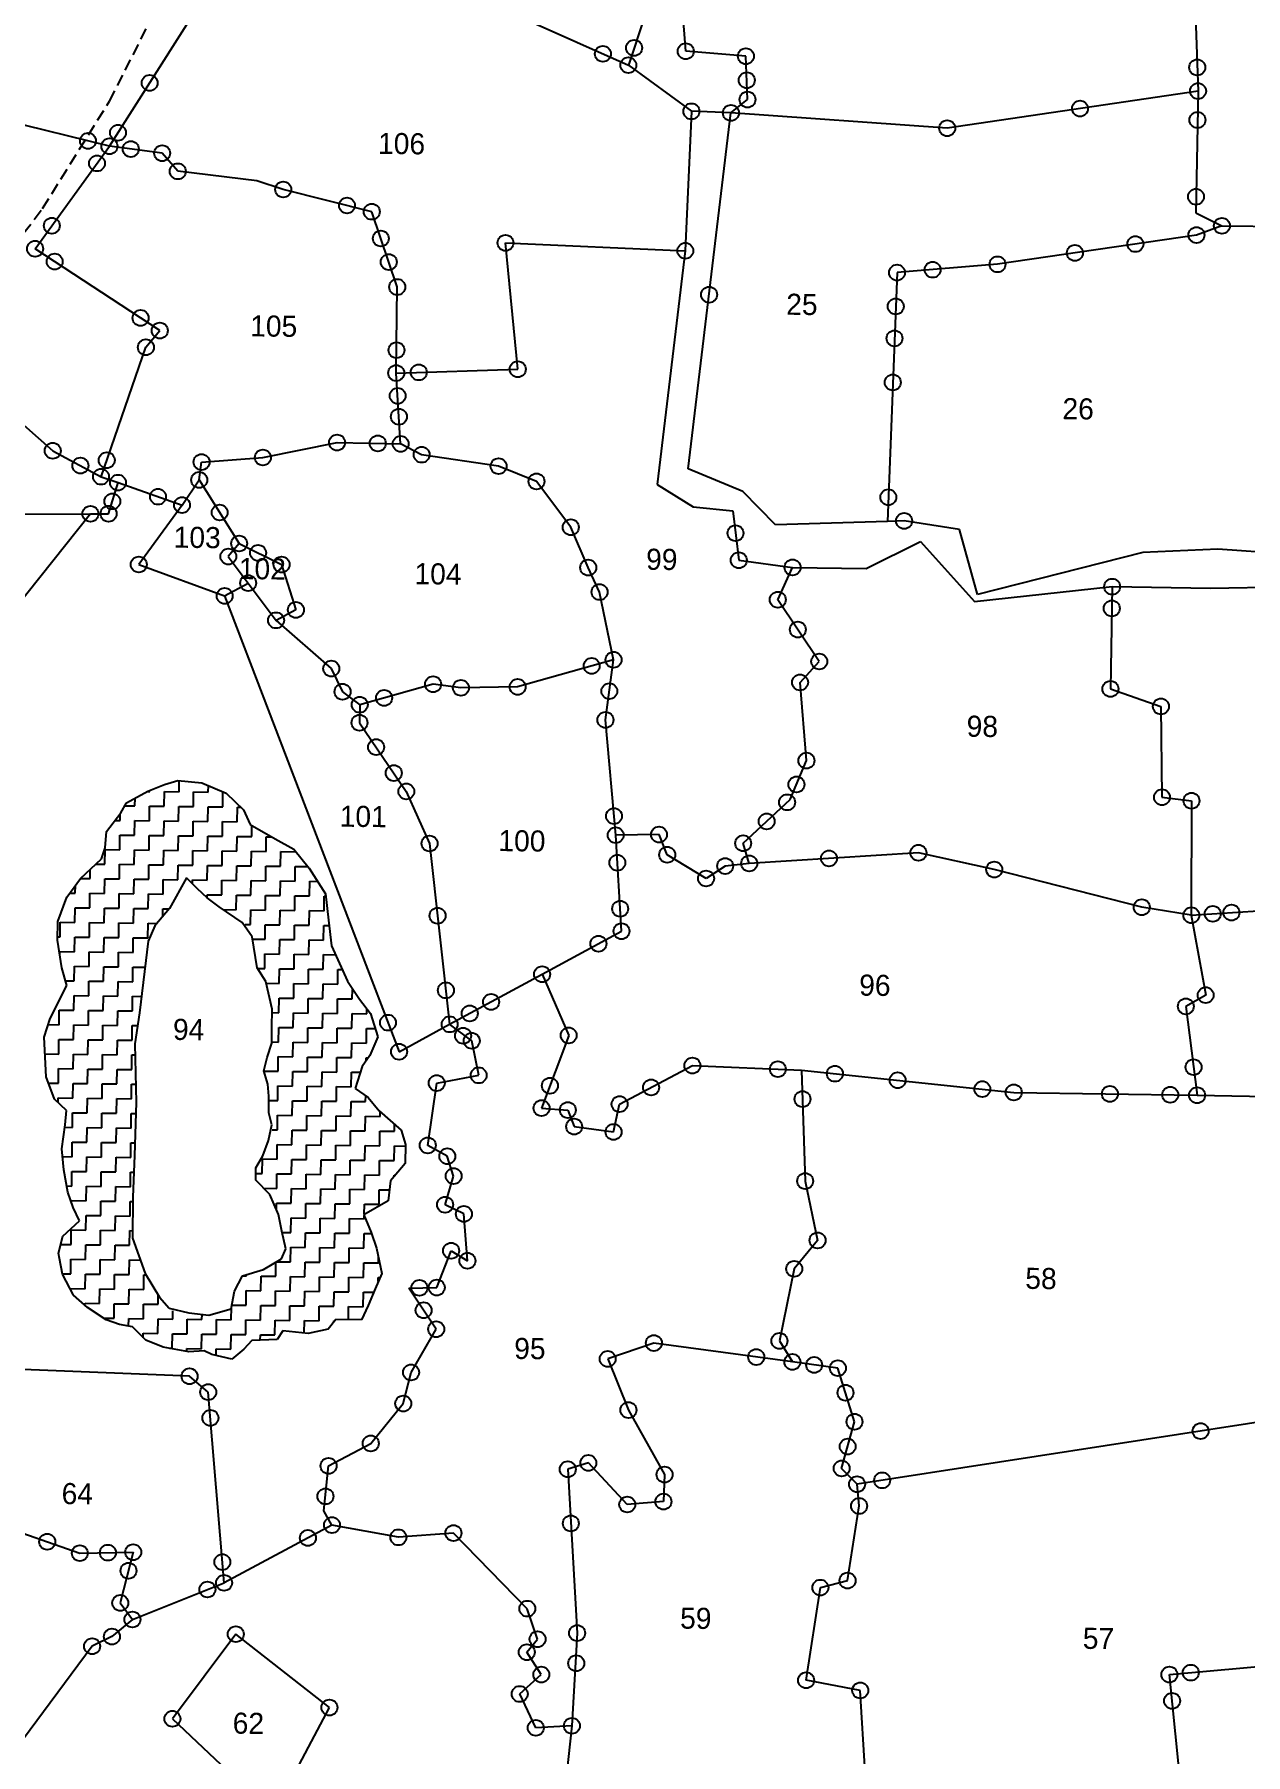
# Model space of a CAD drawing. Header units: metres. Extents: x 288131 to 289837, y 2081162 to 2084367.
# Drawn here: x 288654 to 289178, y 2081774 to 2082518 of the extents above; entities that cross this region are included whole.
import ezdxf
from ezdxf.enums import TextEntityAlignment as Align

# ---------------------------------------------------------------- set-up
doc = ezdxf.new("R2010")
doc.units = ezdxf.units.M
doc.header["$LTSCALE"] = 10
doc.header["$MEASUREMENT"] = 0
doc.linetypes.add('DASHED', pattern=[0.75, 0.5, -0.25])
for name, color, linetype in [('LINE_FOOTPATH', 1, 'DASHED'), ('POLY_HATCH', 12, 'Continuous'), ('POLY_PARCEL', 6, 'Continuous'), ('POLY_ROAD', 30, 'Continuous'), ('TEXT_PARCEL', 7, 'Continuous')]:
    doc.layers.add(name, color=color, linetype=linetype)
doc.styles.add('TEXT_MAP', font='')
doc.styles.get('TEXT_MAP').set_extended_font_data('Kruti Dev 050')

msp = doc.modelspace()

# ---------------------------------------------------------------- linework, layer by layer
for centre in [(288913.79, 2082512.65), (288900.3, 2082510.08), (288911.31, 2082505.17), (288936.14, 2082511.19), (288962.18, 2082509.05), (288704.13, 2082497.47), (288962.56, 2082498.66), (289157.52, 2082504.2), (288962.87, 2082490.3), (289157.86, 2082493.96), (288938.6, 2082485.2), (288955.71, 2082484.52), (289106.79, 2082486.4), (288690.43, 2082475.93), (289049.3, 2082477.9), (289157.62, 2082481.45), (288677.44, 2082472.38), (288686.73, 2082470.1), (288695.97, 2082468.88), (288681.35, 2082462.69), (288709.56, 2082467.09), (288716.32, 2082459.24), (288761.95, 2082451.38), (289156.98, 2082448.26), (288789.55, 2082444.46), (288800.25, 2082441.78), (288661.79, 2082435.71), (289157.18, 2082431.68), (289168.21, 2082435.66), (288654.54, 2082425.73), (288804.18, 2082430.18), (288858.15, 2082428.29), (288935.97, 2082424.86), (289104.57, 2082423.94), (289130.74, 2082427.79), (288663.03, 2082420.17), (288807.63, 2082419.99), (289027.59, 2082415.41), (289043, 2082416.69), (289071.07, 2082419.01), (288811.29, 2082409.2), (288946.27, 2082405.86), (289027.02, 2082400.79), (288700.21, 2082395.8), (288708.53, 2082390.35), (289026.49, 2082386.97), (288702.5, 2082383.11), (288810.96, 2082381.87), (288810.84, 2082371.97), (288820.59, 2082372.27), (288863.44, 2082373.62), (289025.75, 2082367.9), (288811.46, 2082362.1), (288812.02, 2082353.08), (288785.23, 2082341.9), (288802.87, 2082341.53), (288812.76, 2082341.33), (288662.18, 2082338.35), (288685.55, 2082334.24), (288753.14, 2082335.43), (288821.85, 2082336.65), (288674.17, 2082331.92), (288683.08, 2082327.13), (288726.6, 2082333.47), (288855.16, 2082331.68), (288690.44, 2082324.55), (288725.59, 2082325.71), (288871.55, 2082325.08), (288687.99, 2082316.46), (288707.75, 2082318.48), (288718.14, 2082314.83), (288734.43, 2082311.64), (289023.83, 2082318.25), (288678.52, 2082311.06), (288686.36, 2082311.09), (288886.4, 2082305.26), (289030.66, 2082307.99), (288742.87, 2082298.22), (288957.68, 2082302.7), (288699.43, 2082289.14), (288738.18, 2082292.59), (288751.04, 2082294.17), (288761.25, 2082289.12), (288959.1, 2082290.99), (288893.96, 2082287.8), (288982.37, 2082287.86), (288736.59, 2082275.54), (288746.77, 2082281.1), (288898.86, 2082277.23), (289120.69, 2082279.55), (288767.41, 2082269.5), (288975.98, 2082273.9), (289120.53, 2082270.13), (288758.83, 2082264.98), (288984.66, 2082260.99), (288895.44, 2082245.24), (288904.91, 2082247.91), (288993.95, 2082247.18), (288782.75, 2082244.09), (288826.8, 2082237.34), (288985.61, 2082238.14), (288787.61, 2082234.08), (288805.6, 2082231.43), (288838.86, 2082235.78), (288863.4, 2082236.19), (288903.08, 2082234.34), (289119.96, 2082235.31), (288795.05, 2082228.49), (288901.4, 2082221.9), (289141.82, 2082227.74), (288794.96, 2082220.67), (288802.15, 2082210.12), (288988.4, 2082204.29), (288809.79, 2082198.91), (288984.07, 2082193.97), (288815.22, 2082190.94), (288980.03, 2082186.24), (289142.26, 2082188.43), (289155.04, 2082186.91), (288905.1, 2082180.28), (288971.16, 2082177.98), (288905.83, 2082172.04), (288924.58, 2082172.27), (288825.26, 2082168.43), (288928.13, 2082163.55), (288961, 2082168.52), (289036.85, 2082164.41), (288906.55, 2082160.11), (288953.22, 2082158.68), (288963.63, 2082159.8), (288998.14, 2082161.97), (289069.68, 2082157.16), (288944.93, 2082153.29), (288907.76, 2082140.21), (289133.5, 2082140.86), (288828.74, 2082137.17), (289154.95, 2082137.4), (289164.23, 2082138.01), (289172.32, 2082138.54), (288908.34, 2082130.49), (288898.37, 2082125.08), (288873.99, 2082111.87), (288832.33, 2082104.91), (289161.17, 2082102.83), (288851.9, 2082099.91), (289152.58, 2082097.96), (288807.28, 2082090.91), (288833.97, 2082090.2), (288842.67, 2082094.91), (288839.79, 2082085.25), (288843.52, 2082083.08), (288885.49, 2082085.42), (288812.09, 2082078.35), (288846.54, 2082068.13), (288939.02, 2082072.34), (288976, 2082070.79), (289000.72, 2082068.84), (289027.86, 2082066), (289155.91, 2082071.67), (288828.37, 2082064.79), (288877.36, 2082063.64), (288921.17, 2082062.89), (289064.52, 2082062.16), (289078.1, 2082060.73), (289119.72, 2082060.1), (289145.83, 2082059.71), (289157.45, 2082059.53), (288873.74, 2082053.94), (288885.11, 2082053.1), (288907.53, 2082055.67), (288986.68, 2082057.85), (288887.86, 2082045.96), (288904.9, 2082043.62), (288824.49, 2082037.83), (288832.96, 2082033.11), (288835.7, 2082024.55), (288987.83, 2082022.37), (288832, 2082012.16), (288840.13, 2082008.16), (288834.61, 2081992.24), (288993.21, 2081996.73), (288841.66, 2081987.89), (288983.11, 2081984.41), (288828.37, 2081976.32), (288820.88, 2081976.19), (288822.7, 2081966.48), (288828.15, 2081958.3), (288922.35, 2081952.31), (288976.69, 2081953.22), (288817.26, 2081939.6), (288902.36, 2081945.44), (288966.67, 2081946.25), (288982.3, 2081944.12), (288991.72, 2081942.83), (289002, 2081941.43), (288721.4, 2081937.92), (288729.49, 2081931.07), (288813.9, 2081926.13), (289005.29, 2081930.81), (288730.42, 2081919.91), (288911.34, 2081923.31), (289009.19, 2081918.25), (289158.98, 2081914.2), (288799.83, 2081908.89), (289006.23, 2081907.53), (288781.58, 2081899.16), (288885.08, 2081897.69), (288894, 2081900.42), (288927, 2081895.41), (289003.62, 2081898.06), (289010.29, 2081891.23), (289021.16, 2081892.91), (288780.22, 2081885.98), (288910.85, 2081882.46), (288926.51, 2081883.69), (289011.19, 2081881.81), (288783.05, 2081873.57), (288886.42, 2081874.27), (288659.81, 2081866.34), (288772.61, 2081867.98), (288811.78, 2081868.25), (288835.62, 2081870.09), (288673.91, 2081861.39), (288686.05, 2081861.61), (288697.02, 2081861.82), (288735.58, 2081857.55), (288694.98, 2081853.8), (288729.12, 2081845.68), (288736.33, 2081848.56), (288994.41, 2081846.48), (289006.18, 2081849.54), (288691.43, 2081839.86), (288867.58, 2081837.38), (288696.67, 2081832.69), (288679.23, 2081821.13), (288687.81, 2081825.29), (288741.42, 2081826.36), (288872.04, 2081824.18), (288889.14, 2081826.81), (288867.35, 2081818.55), (288888.76, 2081813.76), (288873.64, 2081808.88), (288988.24, 2081806.4), (289145.46, 2081808.87), (289154.73, 2081809.7), (288864.29, 2081800.47), (289011.69, 2081802), (288781.93, 2081794.61), (289146.62, 2081797.5), (288713.97, 2081789.74), (288871.23, 2081785.82), (288886.88, 2081786.69)]:
    msp.add_circle(centre, 3.45)
at = {"layer": 'LINE_FOOTPATH'}
for p, q in [((288686.8, 2082489.65), (288716.55, 2082548.24)), ((288657.79, 2082443.19), (288686.8, 2082489.65)), ((288617.76, 2082390.73), (288657.79, 2082443.19))]:
    msp.add_line(p, q, dxfattribs=at)
at = {"layer": 'POLY_HATCH'}
for p, q in [((288710.52, 2082193.89), (288716.28, 2082195.73)), ((288716.28, 2082195.73), (288726.78, 2082194.65)), ((288694.17, 2082185.96), (288703.32, 2082191.11)), ((288703.32, 2082191.11), (288710.52, 2082193.89)), ((288726.78, 2082194.65), (288737.25, 2082190.22)), ((288737.25, 2082190.22), (288744.81, 2082182.97)), ((288685.42, 2082173.65), (288691.73, 2082181.69)), ((288691.73, 2082181.69), (288694.17, 2082185.96)), ((288744.81, 2082182.97), (288747.6, 2082176.72)), ((288684.85, 2082166.49), (288685.42, 2082173.65)), ((288747.6, 2082176.72), (288758.52, 2082170.38)), ((288683.36, 2082161.73), (288684.85, 2082166.49)), ((288758.52, 2082170.38), (288766.6, 2082165.98)), ((288766.6, 2082165.98), (288773.19, 2082157.78)), ((288674.18, 2082153.24), (288683.36, 2082161.73)), ((288668.34, 2082145.18), (288674.18, 2082153.24)), ((288720.08, 2082153.64), (288712.75, 2082140.35)), ((288724.8, 2082148.81), (288720.08, 2082153.64)), ((288773.19, 2082157.78), (288780.23, 2082146.71)), ((288664.39, 2082134.72), (288668.34, 2082145.18)), ((288729.06, 2082144.93), (288724.8, 2082148.81)), ((288734.27, 2082141.05), (288729.06, 2082144.93)), ((288780.23, 2082146.71), (288781.53, 2082135.22)), ((288712.75, 2082140.35), (288706.44, 2082132.78)), ((288744.23, 2082134.24), (288734.27, 2082141.05)), ((288664.3, 2082126.6), (288664.39, 2082134.72)), ((288706.44, 2082132.78), (288703.49, 2082126.13)), ((288748.45, 2082127.98), (288744.23, 2082134.24)), ((288781.53, 2082135.22), (288782.83, 2082124.22)), ((288666.07, 2082114.63), (288664.3, 2082126.6)), ((288703.49, 2082126.13), (288699.77, 2082095.12)), ((288750.68, 2082114.57), (288748.45, 2082127.98)), ((288782.83, 2082124.22), (288789.82, 2082108.85)), ((288668.36, 2082106.96), (288666.07, 2082114.63)), ((288754.44, 2082108.79), (288750.68, 2082114.57)), ((288661.02, 2082092.71), (288668.36, 2082106.96)), ((288757.16, 2082096.82), (288754.44, 2082108.79)), ((288789.82, 2082108.85), (288794.98, 2082101.14)), ((288794.98, 2082101.14), (288799.69, 2082094.87)), ((288658.53, 2082084.62), (288661.02, 2082092.71)), ((288699.77, 2082095.12), (288697.7, 2082081.76)), ((288699.77, 2082095.12), (288699.77, 2082095.12)), ((288757.07, 2082088.7), (288757.16, 2082096.82)), ((288799.69, 2082094.87), (288802.91, 2082084.8)), ((288659.28, 2082067.41), (288658.53, 2082084.62)), ((288756.99, 2082082.01), (288757.07, 2082088.7)), ((288802.91, 2082084.8), (288799.47, 2082076.72)), ((288697.7, 2082081.76), (288698.35, 2082056.43)), ((288755, 2082075.82), (288756.99, 2082082.01)), ((288799.47, 2082076.72), (288796.07, 2082071.98)), ((288753.5, 2082070.1), (288755, 2082075.82)), ((288755.34, 2082064.35), (288753.5, 2082070.1)), ((288796.07, 2082071.98), (288793.08, 2082062.46)), ((288662.99, 2082057.81), (288659.28, 2082067.41)), ((288755.75, 2082059.09), (288755.34, 2082064.35)), ((288793.08, 2082062.46), (288798.77, 2082058.57)), ((288668.19, 2082052.97), (288662.99, 2082057.81)), ((288698.35, 2082056.43), (288697.6, 2082033.51)), ((288755.67, 2082051.92), (288755.75, 2082059.09)), ((288798.77, 2082058.57), (288803.49, 2082052.78)), ((288666.08, 2082036.27), (288667.64, 2082046.77)), ((288667.64, 2082046.77), (288668.19, 2082052.97)), ((288757.04, 2082046.65), (288755.67, 2082051.92)), ((288803.49, 2082052.78), (288813.01, 2082044.38)), ((288753.05, 2082033.32), (288755.52, 2082039.98)), ((288755.52, 2082039.98), (288757.04, 2082046.65)), ((288813.01, 2082044.38), (288814.85, 2082038.15)), ((288666.93, 2082027.19), (288666.08, 2082036.27)), ((288697.6, 2082033.51), (288696.9, 2082015.36)), ((288750.12, 2082028.1), (288753.05, 2082033.32)), ((288814.85, 2082038.15), (288814.75, 2082030.03)), ((288668.73, 2082017.61), (288666.93, 2082027.19)), ((288750.06, 2082022.84), (288750.12, 2082028.1)), ((288814.75, 2082030.03), (288808.44, 2082022.46)), ((288671.04, 2082010.89), (288668.73, 2082017.61)), ((288756.2, 2082016.56), (288750.06, 2082022.84)), ((288808.44, 2082022.46), (288807.38, 2082013.87)), ((288673.83, 2082005.13), (288671.04, 2082010.89)), ((288696.9, 2082015.36), (288696.69, 2081997.68)), ((288759.92, 2082007.91), (288756.2, 2082016.56)), ((288807.38, 2082013.87), (288796.79, 2082007.78)), ((288666.58, 2081998.52), (288673.83, 2082005.13)), ((288761.27, 2082000.73), (288759.92, 2082007.91)), ((288796.79, 2082007.78), (288800.05, 2082000.1)), ((288664.65, 2081991.22), (288666.58, 2081998.52)), ((288696.69, 2081997.68), (288702.25, 2081982.33)), ((288763.09, 2081993.06), (288761.27, 2082000.73)), ((288800.05, 2082000.1), (288802.36, 2081993.38)), ((288665.1, 2081988.82), (288664.65, 2081991.22)), ((288666.45, 2081982.12), (288665.1, 2081988.82)), ((288753.42, 2081984.1), (288761.13, 2081988.79)), ((288761.13, 2081988.79), (288763.09, 2081993.06)), ((288802.36, 2081993.38), (288804.62, 2081982.37)), ((288671.12, 2081972.98), (288666.45, 2081982.12)), ((288702.25, 2081982.33), (288708.34, 2081972.22)), ((288740.88, 2081974.7), (288744.3, 2081981.35)), ((288744.3, 2081981.35), (288753.42, 2081984.1)), ((288804.62, 2081982.37), (288801.67, 2081975.71)), ((288677.27, 2081967.65), (288671.12, 2081972.98)), ((288739.35, 2081967.07), (288740.88, 2081974.7)), ((288801.67, 2081975.71), (288798.71, 2081968.58)), ((288685.34, 2081962.3), (288677.27, 2081967.65)), ((288708.34, 2081972.22), (288712.58, 2081967.39)), ((288712.58, 2081967.39), (288721.16, 2081965.38)), ((288721.16, 2081965.38), (288729.76, 2081964.32)), ((288729.76, 2081964.32), (288739.35, 2081967.07)), ((288798.71, 2081968.58), (288795.77, 2081962.41)), ((288691.05, 2081960.32), (288685.34, 2081962.3)), ((288696.77, 2081959.3), (288691.05, 2081960.32)), ((288702.44, 2081953.49), (288696.77, 2081959.3)), ((288761.77, 2081957.56), (288759.33, 2081953.77)), ((288772.75, 2081956.47), (288761.77, 2081957.56)), ((288781.38, 2081958.28), (288772.75, 2081956.47)), ((288784.78, 2081962.54), (288781.38, 2081958.28)), ((288795.77, 2081962.41), (288784.78, 2081962.54)), ((288710.05, 2081950.54), (288702.44, 2081953.49)), ((288721.03, 2081948.49), (288710.05, 2081950.54)), ((288748.33, 2081953.42), (288744.94, 2081949.64)), ((288759.33, 2081953.77), (288748.33, 2081953.42)), ((288727.72, 2081948.89), (288721.03, 2081948.49)), ((288731.05, 2081947.42), (288727.72, 2081948.89)), ((288739.63, 2081945.4), (288731.05, 2081947.42)), ((288744.94, 2081949.64), (288739.63, 2081945.4))]:
    msp.add_line(p, q, dxfattribs=at)
at = {"layer": 'POLY_HATCH', "linetype": 'Continuous'}
for p, q in [((288716.84, 2082190.8), (288716.9, 2082195.67)), ((288703.05, 2082190.96), (288704.17, 2082190.95)), ((288704.17, 2082190.95), (288704.17, 2082191.44)), ((288710.43, 2082184.53), (288710.5, 2082190.87)), ((288710.5, 2082190.87), (288716.84, 2082190.8)), ((288723.1, 2082184.38), (288723.18, 2082190.72)), ((288723.18, 2082190.72), (288729.51, 2082190.64)), ((288729.51, 2082190.64), (288729.55, 2082193.48)), ((288735.77, 2082184.23), (288735.85, 2082190.57)), ((288735.85, 2082190.57), (288736.46, 2082190.56)), ((288691.34, 2082178.43), (288691.38, 2082181.24)), ((288693.47, 2082184.74), (288697.76, 2082184.69)), ((288697.76, 2082184.69), (288697.8, 2082188)), ((288704.02, 2082178.27), (288704.09, 2082184.61)), ((288704.09, 2082184.61), (288710.43, 2082184.53)), ((288716.69, 2082178.12), (288716.76, 2082184.46)), ((288716.76, 2082184.46), (288723.1, 2082184.38)), ((288729.36, 2082177.97), (288729.44, 2082184.31)), ((288729.44, 2082184.31), (288735.77, 2082184.23)), ((288742.03, 2082177.82), (288742.11, 2082184.15)), ((288742.11, 2082184.15), (288743.59, 2082184.14)), ((288689.19, 2082178.45), (288691.34, 2082178.43)), ((288697.6, 2082172.01), (288697.68, 2082178.35)), ((288697.68, 2082178.35), (288704.02, 2082178.27)), ((288710.28, 2082171.86), (288710.35, 2082178.2)), ((288710.35, 2082178.2), (288716.69, 2082178.12)), ((288722.95, 2082171.71), (288723.02, 2082178.05)), ((288723.02, 2082178.05), (288729.36, 2082177.97)), ((288735.62, 2082171.56), (288735.7, 2082177.89)), ((288735.7, 2082177.89), (288742.03, 2082177.82)), ((288748.29, 2082171.41), (288748.35, 2082176.29)), ((288684.78, 2082159.49), (288684.86, 2082165.83)), ((288684.86, 2082165.83), (288691.19, 2082165.75)), ((288691.19, 2082165.75), (288691.27, 2082172.09)), ((288691.27, 2082172.09), (288697.6, 2082172.01)), ((288703.86, 2082165.6), (288703.94, 2082171.94)), ((288703.94, 2082171.94), (288710.28, 2082171.86)), ((288716.54, 2082165.45), (288716.61, 2082171.79)), ((288716.61, 2082171.79), (288722.95, 2082171.71)), ((288729.21, 2082165.3), (288729.28, 2082171.63)), ((288729.28, 2082171.63), (288735.62, 2082171.56)), ((288741.88, 2082165.15), (288741.96, 2082171.48)), ((288741.96, 2082171.48), (288748.29, 2082171.41)), ((288754.55, 2082164.99), (288754.63, 2082171.33)), ((288754.63, 2082171.33), (288756.94, 2082171.3)), ((288681, 2082159.54), (288684.78, 2082159.49)), ((288691.04, 2082153.08), (288691.12, 2082159.42)), ((288691.12, 2082159.42), (288697.45, 2082159.34)), ((288697.45, 2082159.34), (288697.53, 2082165.68)), ((288697.53, 2082165.68), (288703.86, 2082165.6)), ((288703.71, 2082152.93), (288703.79, 2082159.27)), ((288703.79, 2082159.27), (288710.12, 2082159.19)), ((288710.12, 2082159.19), (288710.2, 2082165.53)), ((288710.2, 2082165.53), (288716.54, 2082165.45)), ((288716.38, 2082152.78), (288716.46, 2082159.11)), ((288716.46, 2082159.11), (288722.8, 2082159.04)), ((288722.8, 2082159.04), (288722.87, 2082165.37)), ((288722.87, 2082165.37), (288729.21, 2082165.3)), ((288729.06, 2082152.63), (288729.13, 2082158.96)), ((288729.13, 2082158.96), (288735.47, 2082158.89)), ((288735.47, 2082158.89), (288735.55, 2082165.22)), ((288735.55, 2082165.22), (288741.88, 2082165.15)), ((288741.73, 2082152.47), (288741.81, 2082158.81)), ((288741.81, 2082158.81), (288748.14, 2082158.73)), ((288748.14, 2082158.73), (288748.22, 2082165.07)), ((288748.22, 2082165.07), (288754.55, 2082164.99)), ((288754.4, 2082152.32), (288754.48, 2082158.66)), ((288754.48, 2082158.66), (288760.81, 2082158.58)), ((288760.81, 2082158.58), (288760.89, 2082164.92)), ((288760.89, 2082164.92), (288767.23, 2082164.84)), ((288767.07, 2082152.17), (288767.15, 2082158.51)), ((288767.15, 2082158.51), (288772.66, 2082158.44)), ((288767.23, 2082164.84), (288767.23, 2082165.2)), ((288674.23, 2082153.28), (288678.37, 2082153.23)), ((288678.37, 2082153.23), (288678.41, 2082157.15)), ((288684.63, 2082146.82), (288684.7, 2082153.16)), ((288684.7, 2082153.16), (288691.04, 2082153.08)), ((288697.3, 2082146.67), (288697.38, 2082153.01)), ((288697.38, 2082153.01), (288703.71, 2082152.93)), ((288709.97, 2082146.52), (288710.05, 2082152.85)), ((288710.05, 2082152.85), (288716.38, 2082152.78)), ((288722.7, 2082150.96), (288722.72, 2082152.7)), ((288722.72, 2082152.7), (288729.06, 2082152.63)), ((288735.32, 2082146.21), (288735.39, 2082152.55)), ((288735.39, 2082152.55), (288741.73, 2082152.47)), ((288747.99, 2082146.06), (288748.07, 2082152.4)), ((288748.07, 2082152.4), (288754.4, 2082152.32)), ((288760.66, 2082145.91), (288760.74, 2082152.25)), ((288760.74, 2082152.25), (288767.07, 2082152.17)), ((288773.33, 2082145.76), (288773.41, 2082152.09)), ((288773.41, 2082152.09), (288776.83, 2082152.05)), ((288669.66, 2082147), (288671.96, 2082146.97)), ((288671.96, 2082146.97), (288671.99, 2082150.22)), ((288678.22, 2082140.56), (288678.29, 2082146.9)), ((288678.29, 2082146.9), (288684.63, 2082146.82)), ((288690.89, 2082140.41), (288690.96, 2082146.75)), ((288690.96, 2082146.75), (288697.3, 2082146.67)), ((288703.56, 2082140.26), (288703.64, 2082146.59)), ((288703.64, 2082146.59), (288709.97, 2082146.52)), ((288728.97, 2082145.02), (288728.98, 2082146.29)), ((288728.98, 2082146.29), (288735.32, 2082146.21)), ((288741.58, 2082139.8), (288741.65, 2082146.14)), ((288741.65, 2082146.14), (288747.99, 2082146.06)), ((288754.25, 2082139.65), (288754.33, 2082145.99)), ((288754.33, 2082145.99), (288760.66, 2082145.91)), ((288766.92, 2082139.5), (288767, 2082145.83)), ((288767, 2082145.83), (288773.33, 2082145.76)), ((288779.59, 2082139.35), (288779.67, 2082145.68)), ((288779.67, 2082145.68), (288780.35, 2082145.67)), ((288671.8, 2082134.3), (288671.88, 2082140.64)), ((288671.88, 2082140.64), (288678.22, 2082140.56)), ((288684.48, 2082134.15), (288684.55, 2082140.49)), ((288684.55, 2082140.49), (288690.89, 2082140.41)), ((288697.15, 2082134), (288697.22, 2082140.33)), ((288697.22, 2082140.33), (288703.56, 2082140.26)), ((288709.86, 2082136.88), (288709.9, 2082140.18)), ((288709.9, 2082140.18), (288712.58, 2082140.15)), ((288735.99, 2082139.87), (288741.58, 2082139.8)), ((288747.84, 2082133.39), (288747.91, 2082139.73)), ((288747.91, 2082139.73), (288754.25, 2082139.65)), ((288760.51, 2082133.24), (288760.59, 2082139.57)), ((288760.59, 2082139.57), (288766.92, 2082139.5)), ((288773.18, 2082133.09), (288773.26, 2082139.42)), ((288773.26, 2082139.42), (288779.59, 2082139.35)), ((288665.39, 2082128.04), (288665.47, 2082134.38)), ((288665.47, 2082134.38), (288671.8, 2082134.3)), ((288678.06, 2082127.89), (288678.14, 2082134.23)), ((288678.14, 2082134.23), (288684.48, 2082134.15)), ((288690.74, 2082127.74), (288690.81, 2082134.07)), ((288690.81, 2082134.07), (288697.15, 2082134)), ((288703.41, 2082127.59), (288703.48, 2082133.92)), ((288703.48, 2082133.92), (288707.35, 2082133.88)), ((288745.43, 2082133.42), (288747.84, 2082133.39)), ((288754.1, 2082126.98), (288754.17, 2082133.31)), ((288754.17, 2082133.31), (288760.51, 2082133.24)), ((288766.77, 2082126.83), (288766.85, 2082133.16)), ((288766.85, 2082133.16), (288773.18, 2082133.09)), ((288779.44, 2082126.67), (288779.52, 2082133.01)), ((288779.52, 2082133.01), (288781.79, 2082132.98)), ((288664.31, 2082128.05), (288665.39, 2082128.04)), ((288665.29, 2082119.86), (288665.31, 2082121.71)), ((288665.31, 2082121.71), (288671.65, 2082121.63)), ((288671.65, 2082121.63), (288671.73, 2082127.97)), ((288671.73, 2082127.97), (288678.06, 2082127.89)), ((288677.91, 2082115.22), (288677.99, 2082121.55)), ((288677.99, 2082121.55), (288684.32, 2082121.48)), ((288684.32, 2082121.48), (288684.4, 2082127.81)), ((288684.4, 2082127.81), (288690.74, 2082127.74)), ((288690.58, 2082115.07), (288690.66, 2082121.4)), ((288690.66, 2082121.4), (288697, 2082121.33)), ((288697, 2082121.33), (288697.07, 2082127.66)), ((288697.07, 2082127.66), (288703.41, 2082127.59)), ((288748.61, 2082127.04), (288754.1, 2082126.98)), ((288760.36, 2082120.57), (288760.43, 2082126.9)), ((288760.43, 2082126.9), (288766.77, 2082126.83)), ((288773.03, 2082120.41), (288773.11, 2082126.75)), ((288773.11, 2082126.75), (288779.44, 2082126.67)), ((288671.5, 2082108.96), (288671.58, 2082115.29)), ((288671.58, 2082115.29), (288677.91, 2082115.22)), ((288684.17, 2082108.81), (288684.25, 2082115.14)), ((288684.25, 2082115.14), (288690.58, 2082115.07)), ((288696.84, 2082108.65), (288696.92, 2082114.99)), ((288696.92, 2082114.99), (288702.15, 2082114.93)), ((288750.83, 2082114.34), (288753.95, 2082114.3)), ((288753.95, 2082114.3), (288754.02, 2082120.64)), ((288754.02, 2082120.64), (288760.36, 2082120.57)), ((288760.21, 2082107.89), (288760.28, 2082114.23)), ((288760.28, 2082114.23), (288766.62, 2082114.15)), ((288766.62, 2082114.15), (288766.69, 2082120.49)), ((288766.69, 2082120.49), (288773.03, 2082120.41)), ((288772.88, 2082107.74), (288772.95, 2082114.08)), ((288772.95, 2082114.08), (288779.29, 2082114)), ((288779.29, 2082114), (288779.37, 2082120.34)), ((288779.37, 2082120.34), (288784.62, 2082120.27)), ((288785.55, 2082107.59), (288785.63, 2082113.92)), ((288785.63, 2082113.92), (288787.52, 2082113.9)), ((288667.75, 2082109), (288671.5, 2082108.96)), ((288677.76, 2082102.55), (288677.84, 2082108.88)), ((288677.84, 2082108.88), (288684.17, 2082108.81)), ((288690.43, 2082102.39), (288690.51, 2082108.73)), ((288690.51, 2082108.73), (288696.84, 2082108.65)), ((288754.63, 2082107.96), (288760.21, 2082107.89)), ((288766.47, 2082101.48), (288766.54, 2082107.82)), ((288766.54, 2082107.82), (288772.88, 2082107.74)), ((288779.14, 2082101.33), (288779.21, 2082107.66)), ((288779.21, 2082107.66), (288785.55, 2082107.59)), ((288671.35, 2082096.29), (288671.42, 2082102.62)), ((288671.42, 2082102.62), (288677.76, 2082102.55)), ((288684.02, 2082096.13), (288684.1, 2082102.47)), ((288684.1, 2082102.47), (288690.43, 2082102.39)), ((288696.69, 2082095.98), (288696.77, 2082102.32)), ((288696.77, 2082102.32), (288700.63, 2082102.27)), ((288760.05, 2082095.22), (288760.13, 2082101.56)), ((288760.13, 2082101.56), (288766.47, 2082101.48)), ((288772.73, 2082095.07), (288772.8, 2082101.4)), ((288772.8, 2082101.4), (288779.14, 2082101.33)), ((288785.4, 2082094.92), (288785.47, 2082101.25)), ((288785.47, 2082101.25), (288791.81, 2082101.18)), ((288791.81, 2082101.18), (288791.86, 2082105.3)), ((288664.93, 2082090.03), (288665.01, 2082096.36)), ((288665.01, 2082096.36), (288671.35, 2082096.29)), ((288677.61, 2082089.87), (288677.68, 2082096.21)), ((288677.68, 2082096.21), (288684.02, 2082096.13)), ((288690.28, 2082089.72), (288690.36, 2082096.06)), ((288690.36, 2082096.06), (288696.69, 2082095.98)), ((288757.14, 2082095.26), (288760.05, 2082095.22)), ((288766.31, 2082088.81), (288766.39, 2082095.14)), ((288766.39, 2082095.14), (288772.73, 2082095.07)), ((288778.99, 2082088.66), (288779.06, 2082094.99)), ((288779.06, 2082094.99), (288785.4, 2082094.92)), ((288791.66, 2082088.5), (288791.73, 2082094.84)), ((288791.73, 2082094.84), (288798.07, 2082094.76)), ((288798.07, 2082094.76), (288798.1, 2082096.99)), ((288660.21, 2082090.08), (288664.93, 2082090.03)), ((288671.19, 2082083.61), (288671.27, 2082089.95)), ((288671.27, 2082089.95), (288677.61, 2082089.87)), ((288683.87, 2082083.46), (288683.94, 2082089.8)), ((288683.94, 2082089.8), (288690.28, 2082089.72)), ((288696.54, 2082083.31), (288696.62, 2082089.64)), ((288696.62, 2082089.64), (288698.92, 2082089.62)), ((288759.9, 2082082.55), (288759.98, 2082088.88)), ((288759.98, 2082088.88), (288766.31, 2082088.81)), ((288772.57, 2082082.4), (288772.65, 2082088.73)), ((288772.65, 2082088.73), (288778.99, 2082088.66)), ((288785.25, 2082082.24), (288785.32, 2082088.58)), ((288785.32, 2082088.58), (288791.66, 2082088.5)), ((288797.92, 2082082.09), (288797.99, 2082088.43)), ((288797.99, 2082088.43), (288801.77, 2082088.38)), ((288658.85, 2082077.42), (288664.78, 2082077.35)), ((288664.78, 2082077.35), (288664.86, 2082083.69)), ((288664.86, 2082083.69), (288671.19, 2082083.61)), ((288671.04, 2082070.94), (288671.12, 2082077.28)), ((288671.12, 2082077.28), (288677.45, 2082077.2)), ((288677.45, 2082077.2), (288677.53, 2082083.54)), ((288677.53, 2082083.54), (288683.87, 2082083.46)), ((288683.71, 2082070.79), (288683.79, 2082077.12)), ((288683.79, 2082077.12), (288690.13, 2082077.05)), ((288690.13, 2082077.05), (288690.2, 2082083.38)), ((288690.2, 2082083.38), (288696.54, 2082083.31)), ((288696.39, 2082070.64), (288696.46, 2082076.97)), ((288696.46, 2082076.97), (288697.83, 2082076.96)), ((288756.99, 2082082.58), (288759.9, 2082082.55)), ((288766.16, 2082076.14), (288766.24, 2082082.47)), ((288766.24, 2082082.47), (288772.57, 2082082.4)), ((288778.83, 2082075.98), (288778.91, 2082082.32)), ((288778.91, 2082082.32), (288785.25, 2082082.24)), ((288791.51, 2082075.83), (288791.58, 2082082.17)), ((288791.58, 2082082.17), (288797.92, 2082082.09)), ((288664.63, 2082064.68), (288664.71, 2082071.02)), ((288664.71, 2082071.02), (288671.04, 2082070.94)), ((288677.3, 2082064.53), (288677.38, 2082070.86)), ((288677.38, 2082070.86), (288683.71, 2082070.79)), ((288689.98, 2082064.38), (288690.05, 2082070.71)), ((288690.05, 2082070.71), (288696.39, 2082070.64)), ((288753.55, 2082069.95), (288759.75, 2082069.88)), ((288759.75, 2082069.88), (288759.82, 2082076.21)), ((288759.82, 2082076.21), (288766.16, 2082076.14)), ((288766.01, 2082063.46), (288766.08, 2082069.8)), ((288766.08, 2082069.8), (288772.42, 2082069.72)), ((288772.42, 2082069.72), (288772.5, 2082076.06)), ((288772.5, 2082076.06), (288778.83, 2082075.98)), ((288778.68, 2082063.31), (288778.76, 2082069.65)), ((288778.76, 2082069.65), (288785.09, 2082069.57)), ((288785.09, 2082069.57), (288785.17, 2082075.91)), ((288785.17, 2082075.91), (288791.51, 2082075.83)), ((288791.35, 2082063.16), (288791.43, 2082069.5)), ((288791.43, 2082069.5), (288795.27, 2082069.45)), ((288797.83, 2082074.43), (288797.84, 2082075.76)), ((288797.84, 2082075.76), (288798.77, 2082075.74)), ((288660.32, 2082064.73), (288664.63, 2082064.68)), ((288670.89, 2082058.27), (288670.97, 2082064.6)), ((288670.97, 2082064.6), (288677.3, 2082064.53)), ((288683.56, 2082058.12), (288683.64, 2082064.45)), ((288683.64, 2082064.45), (288689.98, 2082064.38)), ((288696.24, 2082057.96), (288696.31, 2082064.3)), ((288696.31, 2082064.3), (288698.15, 2082064.28)), ((288759.6, 2082057.2), (288759.67, 2082063.54)), ((288759.67, 2082063.54), (288766.01, 2082063.46)), ((288772.27, 2082057.05), (288772.35, 2082063.39)), ((288772.35, 2082063.39), (288778.68, 2082063.31)), ((288784.94, 2082056.9), (288785.02, 2082063.24)), ((288785.02, 2082063.24), (288791.35, 2082063.16)), ((288664.53, 2082056.38), (288664.55, 2082058.34)), ((288664.55, 2082058.34), (288670.89, 2082058.27)), ((288677.15, 2082051.86), (288677.23, 2082058.19)), ((288677.23, 2082058.19), (288683.56, 2082058.12)), ((288689.82, 2082051.7), (288689.9, 2082058.04)), ((288689.9, 2082058.04), (288696.24, 2082057.96)), ((288755.73, 2082057.25), (288759.6, 2082057.2)), ((288765.86, 2082050.79), (288765.93, 2082057.13)), ((288765.93, 2082057.13), (288772.27, 2082057.05)), ((288778.53, 2082050.64), (288778.61, 2082056.98)), ((288778.61, 2082056.98), (288784.94, 2082056.9)), ((288791.2, 2082050.49), (288791.28, 2082056.82)), ((288791.28, 2082056.82), (288797.61, 2082056.75)), ((288797.61, 2082056.75), (288797.64, 2082059.34)), ((288670.74, 2082045.6), (288670.81, 2082051.93)), ((288670.81, 2082051.93), (288677.15, 2082051.86)), ((288683.41, 2082045.44), (288683.49, 2082051.78)), ((288683.49, 2082051.78), (288689.82, 2082051.7)), ((288696.08, 2082045.29), (288696.16, 2082051.63)), ((288696.16, 2082051.63), (288698.2, 2082051.6)), ((288759.44, 2082044.53), (288759.52, 2082050.87)), ((288759.52, 2082050.87), (288765.86, 2082050.79)), ((288772.12, 2082044.38), (288772.19, 2082050.72)), ((288772.19, 2082050.72), (288778.53, 2082050.64)), ((288784.79, 2082044.23), (288784.87, 2082050.56)), ((288784.87, 2082050.56), (288791.2, 2082050.49)), ((288797.46, 2082044.07), (288797.54, 2082050.41)), ((288797.54, 2082050.41), (288803.87, 2082050.34)), ((288803.87, 2082050.34), (288803.9, 2082052.42)), ((288810.13, 2082043.92), (288810.17, 2082046.89)), ((288667.47, 2082045.64), (288670.74, 2082045.6)), ((288670.59, 2082032.92), (288670.66, 2082039.26)), ((288670.66, 2082039.26), (288677, 2082039.18)), ((288677, 2082039.18), (288677.07, 2082045.52)), ((288677.07, 2082045.52), (288683.41, 2082045.44)), ((288689.67, 2082039.03), (288689.75, 2082045.37)), ((288689.75, 2082045.37), (288696.08, 2082045.29)), ((288757.22, 2082044.56), (288759.44, 2082044.53)), ((288765.7, 2082038.12), (288765.78, 2082044.46)), ((288765.78, 2082044.46), (288772.12, 2082044.38)), ((288778.38, 2082037.97), (288778.45, 2082044.3)), ((288778.45, 2082044.3), (288784.79, 2082044.23)), ((288791.05, 2082037.81), (288791.13, 2082044.15)), ((288791.13, 2082044.15), (288797.46, 2082044.07)), ((288803.72, 2082037.66), (288803.8, 2082044)), ((288803.8, 2082044), (288810.13, 2082043.92)), ((288666.39, 2082032.97), (288670.59, 2082032.92)), ((288676.85, 2082026.51), (288676.92, 2082032.85)), ((288676.92, 2082032.85), (288683.26, 2082032.77)), ((288683.26, 2082032.77), (288683.33, 2082039.11)), ((288683.33, 2082039.11), (288689.67, 2082039.03)), ((288689.52, 2082026.36), (288689.59, 2082032.7)), ((288689.59, 2082032.7), (288695.93, 2082032.62)), ((288695.93, 2082032.62), (288696.01, 2082038.96)), ((288696.01, 2082038.96), (288697.78, 2082038.93)), ((288752.88, 2082025.6), (288752.96, 2082031.94)), ((288752.96, 2082031.94), (288759.29, 2082031.86)), ((288759.29, 2082031.86), (288759.37, 2082038.2)), ((288759.37, 2082038.2), (288765.7, 2082038.12)), ((288771.96, 2082031.71), (288772.04, 2082038.04)), ((288772.04, 2082038.04), (288778.38, 2082037.97)), ((288784.64, 2082031.55), (288784.71, 2082037.89)), ((288784.71, 2082037.89), (288791.05, 2082037.81)), ((288797.31, 2082031.4), (288797.39, 2082037.74)), ((288797.39, 2082037.74), (288803.72, 2082037.66)), ((288809.98, 2082031.25), (288810.06, 2082037.59)), ((288810.06, 2082037.59), (288814.84, 2082037.53)), ((288670.43, 2082020.25), (288670.51, 2082026.59)), ((288670.51, 2082026.59), (288676.85, 2082026.51)), ((288683.11, 2082020.1), (288683.18, 2082026.44)), ((288683.18, 2082026.44), (288689.52, 2082026.36)), ((288695.78, 2082019.95), (288695.85, 2082026.28)), ((288695.85, 2082026.28), (288697.32, 2082026.27)), ((288750.2, 2082025.63), (288752.88, 2082025.6)), ((288759.14, 2082019.19), (288759.22, 2082025.52)), ((288759.22, 2082025.52), (288765.55, 2082025.45)), ((288765.55, 2082025.45), (288765.63, 2082031.78)), ((288765.63, 2082031.78), (288771.96, 2082031.71)), ((288771.81, 2082019.03), (288771.89, 2082025.37)), ((288771.89, 2082025.37), (288778.22, 2082025.29)), ((288778.22, 2082025.29), (288778.3, 2082031.63)), ((288778.3, 2082031.63), (288784.64, 2082031.55)), ((288784.48, 2082018.88), (288784.56, 2082025.22)), ((288784.56, 2082025.22), (288790.9, 2082025.14)), ((288790.9, 2082025.14), (288790.97, 2082031.48)), ((288790.97, 2082031.48), (288797.31, 2082031.4)), ((288797.16, 2082018.73), (288797.23, 2082025.07)), ((288797.23, 2082025.07), (288803.57, 2082024.99)), ((288803.57, 2082024.99), (288803.65, 2082031.33)), ((288803.65, 2082031.33), (288809.98, 2082031.25)), ((288809.9, 2082024.2), (288809.91, 2082024.91)), ((288809.91, 2082024.91), (288810.49, 2082024.91)), ((288668.22, 2082020.28), (288670.43, 2082020.25)), ((288676.69, 2082013.84), (288676.77, 2082020.18)), ((288676.77, 2082020.18), (288683.11, 2082020.1)), ((288689.37, 2082013.69), (288689.44, 2082020.02)), ((288689.44, 2082020.02), (288695.78, 2082019.95)), ((288753.57, 2082019.25), (288759.14, 2082019.19)), ((288765.4, 2082012.77), (288765.48, 2082019.11)), ((288765.48, 2082019.11), (288771.81, 2082019.03)), ((288778.07, 2082012.62), (288778.15, 2082018.96)), ((288778.15, 2082018.96), (288784.48, 2082018.88)), ((288790.75, 2082012.47), (288790.82, 2082018.81)), ((288790.82, 2082018.81), (288797.16, 2082018.73)), ((288803.42, 2082012.32), (288803.49, 2082018.65)), ((288803.49, 2082018.65), (288807.97, 2082018.6)), ((288670.35, 2082012.9), (288670.36, 2082013.92)), ((288670.36, 2082013.92), (288676.69, 2082013.84)), ((288682.95, 2082007.43), (288683.03, 2082013.76)), ((288683.03, 2082013.76), (288689.37, 2082013.69)), ((288695.63, 2082007.27), (288695.7, 2082013.61)), ((288695.7, 2082013.61), (288696.88, 2082013.6)), ((288759.03, 2082009.98), (288759.06, 2082012.85)), ((288759.06, 2082012.85), (288765.4, 2082012.77)), ((288771.66, 2082006.36), (288771.74, 2082012.7)), ((288771.74, 2082012.7), (288778.07, 2082012.62)), ((288784.33, 2082006.21), (288784.41, 2082012.55)), ((288784.41, 2082012.55), (288790.75, 2082012.47)), ((288797.03, 2082007.92), (288797.08, 2082012.39)), ((288797.08, 2082012.39), (288803.42, 2082012.32)), ((288676.54, 2082001.17), (288676.62, 2082007.5)), ((288676.62, 2082007.5), (288682.95, 2082007.43)), ((288689.21, 2082001.01), (288689.29, 2082007.35)), ((288689.29, 2082007.35), (288695.63, 2082007.27)), ((288765.25, 2082000.1), (288765.32, 2082006.44)), ((288765.32, 2082006.44), (288771.66, 2082006.36)), ((288777.92, 2081999.95), (288778, 2082006.29)), ((288778, 2082006.29), (288784.33, 2082006.21)), ((288790.59, 2081999.8), (288790.67, 2082006.13)), ((288790.67, 2082006.13), (288797.01, 2082006.06)), ((288797.01, 2082006.06), (288797.02, 2082007.25)), ((288665.64, 2081994.96), (288670.13, 2081994.91)), ((288670.13, 2081994.91), (288670.21, 2082001.24)), ((288670.21, 2082001.24), (288676.54, 2082001.17)), ((288676.39, 2081988.49), (288676.47, 2081994.83)), ((288676.47, 2081994.83), (288682.8, 2081994.75)), ((288682.8, 2081994.75), (288682.88, 2082001.09)), ((288682.88, 2082001.09), (288689.21, 2082001.01)), ((288689.06, 2081988.34), (288689.14, 2081994.68)), ((288689.14, 2081994.68), (288695.47, 2081994.6)), ((288695.47, 2081994.6), (288695.55, 2082000.94)), ((288695.55, 2082000.94), (288696.73, 2082000.92)), ((288761.41, 2082000.15), (288765.25, 2082000.1)), ((288771.51, 2081993.69), (288771.58, 2082000.03)), ((288771.58, 2082000.03), (288777.92, 2081999.95)), ((288784.18, 2081993.54), (288784.26, 2081999.87)), ((288784.26, 2081999.87), (288790.59, 2081999.8)), ((288796.85, 2081993.39), (288796.93, 2081999.72)), ((288796.93, 2081999.72), (288800.19, 2081999.68)), ((288669.98, 2081982.23), (288670.05, 2081988.57)), ((288670.05, 2081988.57), (288676.39, 2081988.49)), ((288682.65, 2081982.08), (288682.73, 2081988.42)), ((288682.73, 2081988.42), (288689.06, 2081988.34)), ((288695.32, 2081981.93), (288695.4, 2081988.27)), ((288695.4, 2081988.27), (288700.12, 2081988.21)), ((288758.68, 2081981.17), (288758.76, 2081987.35)), ((288759.01, 2081987.5), (288765.1, 2081987.43)), ((288765.1, 2081987.43), (288765.17, 2081993.77)), ((288765.17, 2081993.77), (288771.51, 2081993.69)), ((288771.36, 2081981.02), (288771.43, 2081987.35)), ((288771.43, 2081987.35), (288777.77, 2081987.28)), ((288777.77, 2081987.28), (288777.84, 2081993.61)), ((288777.84, 2081993.61), (288784.18, 2081993.54)), ((288784.03, 2081980.87), (288784.1, 2081987.2)), ((288784.1, 2081987.2), (288790.44, 2081987.13)), ((288790.44, 2081987.13), (288790.52, 2081993.46)), ((288790.52, 2081993.46), (288796.85, 2081993.39)), ((288803.11, 2081986.97), (288803.14, 2081989.55)), ((288666.42, 2081982.28), (288669.98, 2081982.23)), ((288676.24, 2081975.82), (288676.31, 2081982.16)), ((288676.31, 2081982.16), (288682.65, 2081982.08)), ((288688.91, 2081975.67), (288688.99, 2081982.01)), ((288688.99, 2081982.01), (288695.32, 2081981.93)), ((288701.58, 2081975.52), (288701.66, 2081981.85)), ((288701.66, 2081981.85), (288702.54, 2081981.84)), ((288744.3, 2081981.34), (288746.01, 2081981.32)), ((288746.01, 2081981.32), (288746.02, 2081981.86)), ((288752.27, 2081974.91), (288752.35, 2081981.25)), ((288752.35, 2081981.25), (288758.68, 2081981.17)), ((288764.94, 2081974.76), (288765.02, 2081981.09)), ((288765.02, 2081981.09), (288771.36, 2081981.02)), ((288777.62, 2081974.61), (288777.69, 2081980.94)), ((288777.69, 2081980.94), (288784.03, 2081980.87)), ((288790.29, 2081974.45), (288790.36, 2081980.79)), ((288790.36, 2081980.79), (288796.7, 2081980.71)), ((288796.7, 2081980.71), (288796.78, 2081987.05)), ((288796.78, 2081987.05), (288803.11, 2081986.97)), ((288803.02, 2081978.97), (288803.04, 2081980.64)), ((288803.04, 2081980.64), (288803.7, 2081980.63)), ((288669.9, 2081975.9), (288676.24, 2081975.82)), ((288669.9, 2081975.38), (288669.9, 2081975.9)), ((288682.5, 2081969.41), (288682.57, 2081975.75)), ((288682.57, 2081975.75), (288688.91, 2081975.67)), ((288695.17, 2081969.26), (288695.25, 2081975.59)), ((288695.25, 2081975.59), (288701.58, 2081975.52)), ((288707.84, 2081969.11), (288707.89, 2081972.97)), ((288745.86, 2081968.65), (288745.94, 2081974.99)), ((288745.94, 2081974.99), (288752.27, 2081974.91)), ((288758.53, 2081968.5), (288758.61, 2081974.83)), ((288758.61, 2081974.83), (288764.94, 2081974.76)), ((288771.2, 2081968.35), (288771.28, 2081974.68)), ((288771.28, 2081974.68), (288777.62, 2081974.61)), ((288783.88, 2081968.19), (288783.95, 2081974.53)), ((288783.95, 2081974.53), (288790.29, 2081974.45)), ((288796.55, 2081968.04), (288796.62, 2081974.38)), ((288796.62, 2081974.38), (288801.09, 2081974.32)), ((288676.15, 2081968.62), (288676.16, 2081969.49)), ((288676.16, 2081969.49), (288682.5, 2081969.41)), ((288688.76, 2081963), (288688.83, 2081969.33)), ((288688.83, 2081969.33), (288695.17, 2081969.26)), ((288701.43, 2081962.85), (288701.51, 2081969.18)), ((288701.51, 2081969.18), (288707.84, 2081969.11)), ((288714.1, 2081962.69), (288714.15, 2081966.24)), ((288739.45, 2081962.39), (288739.51, 2081967.88)), ((288739.68, 2081968.72), (288745.86, 2081968.65)), ((288752.12, 2081962.24), (288752.2, 2081968.57)), ((288752.2, 2081968.57), (288758.53, 2081968.5)), ((288764.79, 2081962.09), (288764.87, 2081968.42)), ((288764.87, 2081968.42), (288771.2, 2081968.35)), ((288777.46, 2081961.93), (288777.54, 2081968.27)), ((288777.54, 2081968.27), (288783.88, 2081968.19)), ((288790.14, 2081962.47), (288790.21, 2081968.12)), ((288790.21, 2081968.12), (288796.55, 2081968.04)), ((288684.2, 2081963.05), (288688.76, 2081963)), ((288695.05, 2081959.6), (288695.09, 2081962.92)), ((288695.09, 2081962.92), (288701.43, 2081962.85)), ((288707.69, 2081956.43), (288707.77, 2081962.77)), ((288707.77, 2081962.77), (288714.1, 2081962.69)), ((288720.36, 2081956.28), (288720.44, 2081962.62)), ((288720.44, 2081962.62), (288726.78, 2081962.54)), ((288726.78, 2081962.54), (288726.8, 2081964.68)), ((288733.04, 2081956.13), (288733.11, 2081962.47)), ((288733.11, 2081962.47), (288739.45, 2081962.39)), ((288745.71, 2081955.98), (288745.78, 2081962.31)), ((288745.78, 2081962.31), (288752.12, 2081962.24)), ((288758.38, 2081955.83), (288758.46, 2081962.16)), ((288758.46, 2081962.16), (288764.79, 2081962.09)), ((288771.06, 2081956.64), (288771.13, 2081962.01)), ((288771.13, 2081962.01), (288777.46, 2081961.93)), ((288783.79, 2081961.31), (288783.8, 2081961.86)), ((288783.8, 2081961.86), (288784.23, 2081961.85)), ((288701.33, 2081954.63), (288701.35, 2081956.51)), ((288701.35, 2081956.51), (288707.69, 2081956.43)), ((288712.74, 2081950.04), (288713.95, 2081950.02)), ((288713.95, 2081950.02), (288714.03, 2081956.36)), ((288714.03, 2081956.36), (288720.36, 2081956.28)), ((288720.27, 2081948.63), (288720.29, 2081949.95)), ((288720.29, 2081949.95), (288726.62, 2081949.87)), ((288726.62, 2081949.87), (288726.7, 2081956.21)), ((288726.7, 2081956.21), (288733.04, 2081956.13)), ((288739.3, 2081949.72), (288739.37, 2081956.05)), ((288739.37, 2081956.05), (288745.71, 2081955.98)), ((288752.02, 2081953.54), (288752.04, 2081955.9)), ((288752.04, 2081955.9), (288758.38, 2081955.83)), ((288732.93, 2081946.98), (288732.96, 2081949.79)), ((288732.96, 2081949.79), (288739.3, 2081949.72))]:
    msp.add_line(p, q, dxfattribs=at)
at = {"layer": 'POLY_PARCEL'}
for p, q in [((288686.73, 2082470.1), (288744.52, 2082561.01)), ((288833.54, 2082539.92), (288911.31, 2082505.17)), ((288936.14, 2082511.19), (288933.78, 2082542.75)), ((289156.53, 2082534.24), (289157.86, 2082493.96)), ((288917.95, 2082525.19), (288911.31, 2082505.17)), ((288962.18, 2082509.05), (288936.14, 2082511.19)), ((288962.87, 2082490.3), (288962.18, 2082509.05)), ((288911.31, 2082505.17), (288938.6, 2082485.2)), ((289157.86, 2082493.96), (289049.3, 2082477.9)), ((289157.86, 2082493.96), (289156.84, 2082441.28)), ((288955.71, 2082484.52), (288962.87, 2082490.3)), ((288686.73, 2082470.1), (288641.03, 2082481.32)), ((289049.3, 2082477.9), (288955.71, 2082484.52)), ((288654.54, 2082425.73), (288686.73, 2082470.1)), ((288709.56, 2082467.09), (288686.73, 2082470.1)), ((288716.32, 2082459.24), (288709.56, 2082467.09)), ((288750.57, 2082455.17), (288716.32, 2082459.24)), ((288761.95, 2082451.38), (288750.57, 2082455.17)), ((288800.25, 2082441.78), (288761.95, 2082451.38)), ((288811.29, 2082409.2), (288800.25, 2082441.78)), ((289156.84, 2082441.28), (289168.21, 2082435.66)), ((289168.21, 2082435.66), (289157.18, 2082431.68)), ((289168.21, 2082435.66), (289199.16, 2082435.29)), ((288863.44, 2082373.62), (288858.15, 2082428.29)), ((288858.15, 2082428.29), (288935.97, 2082424.86)), ((289157.18, 2082431.68), (289071.07, 2082419.01)), ((288708.53, 2082390.35), (288654.54, 2082425.73)), ((289071.07, 2082419.01), (289027.59, 2082415.41)), ((289027.59, 2082415.41), (289023.42, 2082307.77)), ((288810.84, 2082371.97), (288811.29, 2082409.2)), ((288702.5, 2082383.11), (288708.53, 2082390.35)), ((288683.08, 2082327.13), (288702.5, 2082383.11)), ((288810.84, 2082371.97), (288863.44, 2082373.62)), ((288812.76, 2082341.33), (288810.84, 2082371.97)), ((288644.54, 2082354.1), (288662.18, 2082338.35)), ((288662.18, 2082338.35), (288683.08, 2082327.13)), ((288753.14, 2082335.43), (288785.23, 2082341.9)), ((288785.23, 2082341.9), (288812.76, 2082341.33)), ((288821.85, 2082336.65), (288812.76, 2082341.33)), ((288725.59, 2082325.71), (288726.6, 2082333.47)), ((288726.6, 2082333.47), (288753.14, 2082335.43)), ((288855.16, 2082331.68), (288821.85, 2082336.65)), ((288871.55, 2082325.08), (288855.16, 2082331.68)), ((288683.08, 2082327.13), (288690.44, 2082324.55)), ((288686.36, 2082311.09), (288690.44, 2082324.55)), ((288690.44, 2082324.55), (288718.14, 2082314.83)), ((288718.14, 2082314.83), (288725.59, 2082325.71)), ((288725.59, 2082325.71), (288742.87, 2082298.22)), ((288886.4, 2082305.26), (288871.55, 2082325.08)), ((288718.14, 2082314.83), (288699.43, 2082289.14)), ((288639.79, 2082310.94), (288678.52, 2082311.06)), ((288678.52, 2082311.06), (288640.28, 2082262.97)), ((288678.52, 2082311.06), (288686.36, 2082311.09)), ((288893.96, 2082287.8), (288886.4, 2082305.26)), ((288742.87, 2082298.22), (288738.18, 2082292.59)), ((288738.18, 2082292.59), (288746.77, 2082281.1)), ((288742.87, 2082298.22), (288761.25, 2082289.12)), ((288699.43, 2082289.14), (288736.59, 2082275.54)), ((288761.25, 2082289.12), (288767.41, 2082269.5)), ((288898.86, 2082277.23), (288893.96, 2082287.8)), ((288975.98, 2082273.9), (288982.37, 2082287.86)), ((288736.59, 2082275.54), (288746.77, 2082281.1)), ((288746.77, 2082281.1), (288758.83, 2082264.98)), ((289120.69, 2082279.55), (289119.96, 2082235.31)), ((288736.59, 2082275.54), (288812.09, 2082078.35)), ((288904.91, 2082247.91), (288898.86, 2082277.23)), ((288993.95, 2082247.18), (288975.98, 2082273.9)), ((288767.41, 2082269.5), (288758.83, 2082264.98)), ((288758.83, 2082264.98), (288782.75, 2082244.09)), ((288904.91, 2082247.91), (288863.4, 2082236.19)), ((288901.4, 2082221.9), (288904.91, 2082247.91)), ((288782.75, 2082244.09), (288787.61, 2082234.08)), ((288985.61, 2082238.14), (288993.95, 2082247.18)), ((288787.61, 2082234.08), (288795.05, 2082228.49)), ((288826.8, 2082237.34), (288795.05, 2082228.49)), ((288838.86, 2082235.78), (288826.8, 2082237.34)), ((288863.4, 2082236.19), (288838.86, 2082235.78)), ((288988.4, 2082204.29), (288985.61, 2082238.14)), ((289119.96, 2082235.31), (289141.82, 2082227.74)), ((288795.05, 2082228.49), (288794.96, 2082220.67)), ((289141.82, 2082227.74), (289142.26, 2082188.43)), ((288794.96, 2082220.67), (288815.22, 2082190.94)), ((288905.83, 2082172.04), (288901.4, 2082221.9)), ((288981.34, 2082187.47), (288988.4, 2082204.29)), ((288815.22, 2082190.94), (288825.26, 2082168.43)), ((289142.26, 2082188.43), (289155.04, 2082186.91)), ((288961, 2082168.52), (288981.34, 2082187.47)), ((289155.04, 2082186.91), (289154.95, 2082137.4)), ((288825.26, 2082168.43), (288833.97, 2082090.2)), ((288924.58, 2082172.27), (288905.83, 2082172.04)), ((288908.34, 2082130.49), (288905.83, 2082172.04)), ((288928.13, 2082163.55), (288924.58, 2082172.27)), ((288963.63, 2082159.8), (288961, 2082168.52)), ((288944.93, 2082153.29), (288928.13, 2082163.55)), ((288953.22, 2082158.68), (288944.93, 2082153.29)), ((288963.63, 2082159.8), (288953.22, 2082158.68)), ((289036.85, 2082164.41), (288963.63, 2082159.8)), ((289069.68, 2082157.16), (289036.85, 2082164.41)), ((289133.5, 2082140.86), (289069.68, 2082157.16)), ((289154.95, 2082137.4), (289133.5, 2082140.86)), ((289154.95, 2082137.4), (289213.98, 2082141.26)), ((289154.95, 2082137.4), (289161.17, 2082102.83)), ((288873.99, 2082111.87), (288908.34, 2082130.49)), ((288833.97, 2082090.2), (288873.99, 2082111.87)), ((288873.99, 2082111.87), (288885.49, 2082085.42)), ((289161.17, 2082102.83), (289152.58, 2082097.96)), ((289152.58, 2082097.96), (289157.45, 2082059.53)), ((288812.09, 2082078.35), (288833.97, 2082090.2)), ((288843.52, 2082083.08), (288833.97, 2082090.2)), ((288885.49, 2082085.42), (288873.74, 2082053.94)), ((288846.54, 2082068.13), (288843.52, 2082083.08)), ((288907.53, 2082055.67), (288939.02, 2082072.34)), ((288939.02, 2082072.34), (288986.28, 2082070.36)), ((288986.28, 2082070.36), (288987.83, 2082022.37)), ((288986.28, 2082070.36), (289078.1, 2082060.73)), ((288824.49, 2082037.83), (288828.37, 2082064.79)), ((288828.37, 2082064.79), (288846.54, 2082068.13)), ((288904.9, 2082043.62), (288907.53, 2082055.67)), ((289078.1, 2082060.73), (289157.45, 2082059.53)), ((289157.45, 2082059.53), (289229.6, 2082058.31)), ((288873.74, 2082053.94), (288885.11, 2082053.1)), ((288885.11, 2082053.1), (288887.86, 2082045.96)), ((288887.86, 2082045.96), (288904.9, 2082043.62)), ((288832.96, 2082033.11), (288824.49, 2082037.83)), ((288835.7, 2082024.55), (288832.96, 2082033.11)), ((288832, 2082012.16), (288835.7, 2082024.55)), ((288987.83, 2082022.37), (288993.21, 2081996.73)), ((288840.13, 2082008.16), (288832, 2082012.16)), ((288841.66, 2081987.89), (288840.13, 2082008.16)), ((288993.21, 2081996.73), (288983.11, 2081984.41)), ((288828.37, 2081976.32), (288834.61, 2081992.24)), ((288834.61, 2081992.24), (288841.66, 2081987.89)), ((288983.11, 2081984.41), (288976.69, 2081953.22)), ((288816.28, 2081976.11), (288828.37, 2081976.32)), ((288828.15, 2081958.3), (288816.28, 2081976.11)), ((288817.26, 2081939.6), (288828.15, 2081958.3)), ((288922.35, 2081952.31), (288902.36, 2081945.44)), ((288982.3, 2081944.12), (288922.35, 2081952.31)), ((288976.69, 2081953.22), (288982.3, 2081944.12)), ((288902.36, 2081945.44), (288911.34, 2081923.31)), ((289002, 2081941.43), (288982.3, 2081944.12)), ((288721.4, 2081937.92), (288649.27, 2081940.91)), ((288729.49, 2081931.07), (288721.4, 2081937.92)), ((288813.9, 2081926.13), (288817.26, 2081939.6)), ((289009.19, 2081918.25), (289002, 2081941.43)), ((288736.33, 2081848.56), (288729.49, 2081931.07)), ((288799.83, 2081908.89), (288813.9, 2081926.13)), ((288911.34, 2081923.31), (288927, 2081895.41)), ((289200.56, 2081920.63), (289010.29, 2081891.23)), ((289003.62, 2081898.06), (289009.19, 2081918.25)), ((288781.58, 2081899.16), (288799.83, 2081908.89)), ((288779.57, 2081879.65), (288781.58, 2081899.16)), ((288894, 2081900.42), (288885.08, 2081897.69)), ((288910.85, 2081882.46), (288894, 2081900.42)), ((289010.29, 2081891.23), (289003.62, 2081898.06)), ((288885.08, 2081897.69), (288889.14, 2081826.81)), ((288927, 2081895.41), (288926.51, 2081883.69)), ((289011.19, 2081881.81), (289010.29, 2081891.23)), ((288609.76, 2081883.91), (288673.91, 2081861.39)), ((288926.51, 2081883.69), (288910.85, 2081882.46)), ((288783.05, 2081873.57), (288779.57, 2081879.65)), ((289006.18, 2081849.54), (289011.19, 2081881.81)), ((288783.05, 2081873.57), (288736.33, 2081848.56)), ((288811.78, 2081868.25), (288783.05, 2081873.57)), ((288835.62, 2081870.09), (288811.78, 2081868.25)), ((288867.58, 2081837.38), (288835.62, 2081870.09)), ((288673.91, 2081861.39), (288697.02, 2081861.82)), ((288697.02, 2081861.82), (288691.43, 2081839.86)), ((288696.67, 2081832.69), (288736.33, 2081848.56)), ((288988.24, 2081806.4), (288994.41, 2081846.48)), ((288994.41, 2081846.48), (289006.18, 2081849.54)), ((288691.43, 2081839.86), (288696.67, 2081832.69)), ((288696.67, 2081832.69), (288687.81, 2081825.29)), ((288872.04, 2081824.18), (288867.58, 2081837.38)), ((288687.81, 2081825.29), (288679.23, 2081821.13)), ((288741.42, 2081826.36), (288713.97, 2081789.74)), ((288781.93, 2081794.61), (288741.42, 2081826.36)), ((288867.35, 2081818.55), (288872.04, 2081824.18)), ((288889.14, 2081826.81), (288886.88, 2081786.69)), ((288679.23, 2081821.13), (288646.17, 2081776.65)), ((288873.64, 2081808.88), (288867.35, 2081818.55)), ((289145.46, 2081808.87), (289239.31, 2081817.3)), ((288864.29, 2081800.47), (288873.64, 2081808.88)), ((289153.29, 2081732.21), (289145.46, 2081808.87)), ((289011.69, 2081802), (288988.24, 2081806.4)), ((289013.75, 2081766.8), (289011.69, 2081802)), ((288757.56, 2081748.71), (288781.93, 2081794.61)), ((288871.23, 2081785.82), (288864.29, 2081800.47)), ((288713.97, 2081789.74), (288757.56, 2081748.71)), ((288886.88, 2081786.69), (288871.23, 2081785.82)), ((288886.88, 2081786.69), (288883.29, 2081753.57))]:
    msp.add_line(p, q, dxfattribs=at)
at = {"layer": 'POLY_ROAD'}
for p, q in [((288938.6, 2082485.2), (288935.97, 2082424.86)), ((288937.22, 2082330.5), (288955.71, 2082484.52)), ((288955.71, 2082484.52), (288938.6, 2082485.2)), ((288935.97, 2082424.86), (288923.82, 2082323.74)), ((288960.89, 2082320.71), (288937.22, 2082330.5)), ((288923.82, 2082323.74), (288939.4, 2082314.05)), ((288974.98, 2082306.28), (288960.89, 2082320.71)), ((288939.4, 2082314.05), (288956.5, 2082312.42)), ((288956.5, 2082312.42), (288959.1, 2082290.99)), ((289023.42, 2082307.77), (288974.98, 2082306.28)), ((289030.66, 2082307.99), (289023.42, 2082307.77)), ((289054.68, 2082304.26), (289030.66, 2082307.99)), ((289062.42, 2082276.12), (289054.68, 2082304.26)), ((289014.23, 2082287.48), (289037.68, 2082299.08)), ((289037.68, 2082299.08), (289061.15, 2082273.13)), ((289133.99, 2082294.28), (289062.42, 2082276.12)), ((289166.36, 2082295.79), (289133.99, 2082294.28)), ((289214.42, 2082292.32), (289166.36, 2082295.79)), ((288959.1, 2082290.99), (288982.37, 2082287.86)), ((288982.37, 2082287.86), (289014.23, 2082287.48)), ((289061.15, 2082273.13), (289120.69, 2082279.55)), ((289120.69, 2082279.55), (289163.29, 2082278.83)), ((289163.29, 2082278.83), (289210.87, 2082279.69))]:
    msp.add_line(p, q, dxfattribs=at)

# ---------------------------------------------------------------- texts
at = {"layer": 'TEXT_PARCEL', "style": 'TEXT_MAP'}
for s, p in [('106', (288813.17, 2082471.25)), ('25', (288986.43, 2082401.68)), ('105', (288757.84, 2082392.29)), ('26', (289105.98, 2082356.51)), ('103', (288724.72, 2082300.86)), ('99', (288925.8, 2082291.36)), ('102', (288752.91, 2082287.29)), ('104', (288828.93, 2082285.08)), ('98', (289064.51, 2082219.13)), ('101', (288796.58, 2082180.15)), ('100', (288865.26, 2082169.6)), ('96', (289018.01, 2082107.11)), ('94', (288721.02, 2082087.96)), ('58', (289089.91, 2081980.25)), ('95', (288868.7, 2081949.92)), ('64', (288672.84, 2081887.14)), ('59', (288940.51, 2081833.24)), ('57', (289114.78, 2081824.44)), ('62', (288746.87, 2081787.81))]:
    msp.add_text(s, height=9.125, rotation=359.31229, dxfattribs=at).set_placement(p, align=Align.MIDDLE)

doc.saveas('drawing.dxf')
